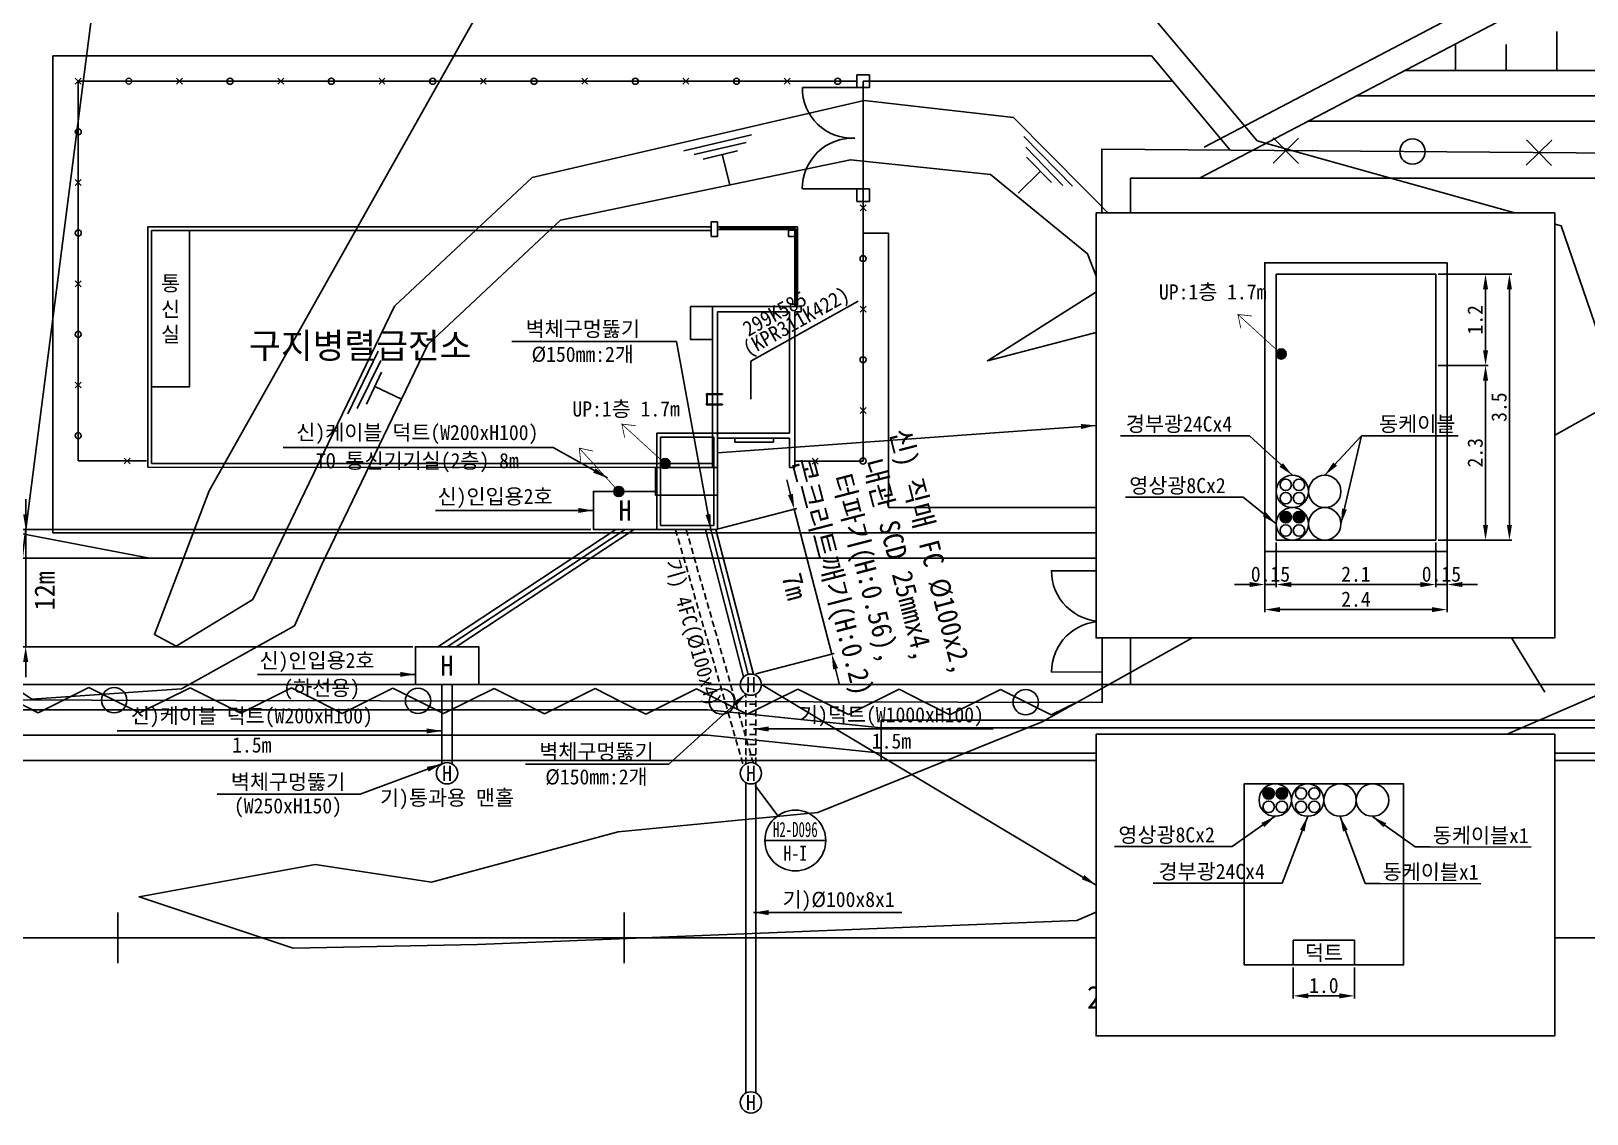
# Model space of a CAD drawing. Extents: x 57251 to 57712, y 491329 to 491527.
# Drawn here: x 57554.3 to 57615.8, y 491407.5 to 491450.3 of the extents above; entities that cross this region are included whole.
import ezdxf
from ezdxf.enums import TextEntityAlignment as Align

# ---------------------------------------------------------------- set-up
doc = ezdxf.new("R2010")
doc.units = 0
doc.header["$MEASUREMENT"] = 0
doc.linetypes.add('HIDDEN', pattern=[0.375, 0.25, -0.125])
doc.layers.get('0').update_dxf_attribs({"linetype": 'CONTINUOUS', "lineweight": 0})
doc.layers.get('DEFPOINTS').update_dxf_attribs({"linetype": 'CONTINUOUS'})
for name, color, linetype in [('TT-LINE', 7, 'CONTINUOUS'), ('TT-MANH', 4, 'CONTINUOUS'), ('TX-LINE', 2, 'CONTINUOUS'), ('TZ-BASE', 253, 'CONTINUOUS'), ('TZ-DIMS', 1, 'CONTINUOUS'), ('TZ-LEAL', 1, 'CONTINUOUS'), ('TZ-LEAT', 3, 'CONTINUOUS'), ('TZ-LINE', 7, 'CONTINUOUS'), ('TZ-TEX2', 3, 'CONTINUOUS'), ('TZ-TEXT', 6, 'CONTINUOUS')]:
    doc.layers.add(name, color=color, linetype=linetype)
doc.styles.add('ENG', font='GulimChe.ttf')
doc.styles.add('GR', font='GulimChe.ttf')
doc.styles.get("Standard").update_dxf_attribs({"font": 'GulimChe.ttf'})
doc.linetypes.add('ZIGZAG', pattern='A,0.00254,-5.08,[131,ltypeshp.shx,S=5.08,R=0,X=-5.08,Y=0],-10.16,[131,ltypeshp.shx,S=5.08,R=180,X=5.08,Y=0],-5.08', length=20.32254)
doc.dimstyles.new('D200', dxfattribs={"dimscale": 0.2, "dimtxt": 3, "dimasz": 3, "dimexe": 0.5, "dimexo": 0.5, "dimgap": 0.5, "dimtad": 1, "dimdec": 0, "dimzin": 1, "dimdsep": 46, "dimlunit": 6, "dimtxsty": 'Standard', "dimcen": 1, "dimclrd": 1, "dimclre": 1, "dimclrt": 3, "dimadec": 0, "dimazin": 0, "dimtfac": 1, "dimtdec": 0, "dimtix": 1, "dimtmove": 2, "dimatfit": 3, "dimfxl": 0, "dimtvp": 2, "dimlwd": -1, "dimlwe": -1, "dimarcsym": 0})
doc.dimstyles.new('NDIM', dxfattribs={"dimscale": 0.2, "dimtxt": 3, "dimasz": 1.5, "dimexe": 4, "dimexo": 2, "dimgap": 1, "dimtad": 1, "dimdec": 0, "dimdsep": 46, "dimlunit": 6, "dimtxsty": 'Standard', "dimblk1": '_RXDOT', "dimblk2": '_RXDOT', "dimsah": 1, "dimcen": 3, "dimdle": 3, "dimclrd": 256, "dimclre": 256, "dimclrt": 256, "dimadec": 0, "dimazin": 0, "dimtfac": 1, "dimtdec": 4, "dimtix": 1, "dimtmove": 2, "dimatfit": 3, "dimfxl": 0, "dimtolj": 1, "dimtzin": 0, "dimarcsym": 0})
doc.dimstyles.new('지시선200', dxfattribs={"dimscale": 0.2, "dimtxt": 3, "dimasz": 3, "dimexe": 0.5, "dimexo": 0.5, "dimgap": 0.5, "dimtad": 1, "dimdec": 0, "dimzin": 1, "dimdsep": 46, "dimlunit": 6, "dimtxsty": 'Standard', "dimcen": 1, "dimclrd": 6, "dimclre": 6, "dimclrt": 3, "dimadec": 0, "dimazin": 0, "dimtfac": 1, "dimtdec": 0, "dimtix": 1, "dimtmove": 2, "dimatfit": 3, "dimfxl": 0, "dimtvp": 2, "dimlwd": -1, "dimlwe": -1, "dimarcsym": 0})

# ---------------------------------------------------------------- blocks, each defined once
blk = doc.blocks.new('_RXDOT')
blk.add_line((-1, 0), (2, 0))
at = {"const_width": 0.5}
blk.add_lwpolyline([(-0.25, 0, 1), (0.25, 0, 1)], format="xyb", close=True, dxfattribs=at)
blk = doc.blocks.new('*D9')
at = {"layer": 'DEFPOINTS', "color": 0}
for p in [(57603.044, 491430.201), (57603.494, 491430.201), (57603.044, 491428.445)]:
    blk.add_point(p, dxfattribs=at)
at = {"layer": 'TZ-LINE', "color": 1}
for p, q in [((57603.044, 491430.101), (57603.044, 491428.345)), ((57603.494, 491430.101), (57603.494, 491428.345)), ((57602.444, 491428.445), (57601.844, 491428.445)), ((57603.494, 491428.445), (57603.044, 491428.445)), ((57604.094, 491428.445), (57604.694, 491428.445))]:
    blk.add_line(p, q, dxfattribs=at)
for points in [[(57602.444, 491428.545), (57602.444, 491428.345), (57603.044, 491428.445)], [(57604.094, 491428.545), (57604.094, 491428.345), (57603.494, 491428.445)]]:
    blk.add_solid(points, dxfattribs=at)
at = {"layer": 'TZ-LINE', "color": 3, "insert": (57603.269, 491428.853), "char_height": 0.6, "attachment_point": 5}
blk.add_mtext('0.15', dxfattribs=at)
blk = doc.blocks.new('*D10')
at = {"layer": 'DEFPOINTS', "color": 0}
for p in [(57603.494, 491430.201), (57609.794, 491430.201), (57609.794, 491428.445)]:
    blk.add_point(p, dxfattribs=at)
at = {"layer": 'TZ-LINE', "color": 1}
for p, q in [((57603.494, 491430.101), (57603.494, 491428.345)), ((57609.794, 491430.101), (57609.794, 491428.345)), ((57604.094, 491428.445), (57609.194, 491428.445))]:
    blk.add_line(p, q, dxfattribs=at)
for points in [[(57604.094, 491428.545), (57604.094, 491428.345), (57603.494, 491428.445)], [(57609.194, 491428.545), (57609.194, 491428.345), (57609.794, 491428.445)]]:
    blk.add_solid(points, dxfattribs=at)
at = {"layer": 'TZ-LINE', "color": 3, "insert": (57606.644, 491428.853), "char_height": 0.6, "attachment_point": 5}
blk.add_mtext('2.1', dxfattribs=at)
blk = doc.blocks.new('*D11')
at = {"layer": 'DEFPOINTS', "color": 0}
for p in [(57609.794, 491430.201), (57610.244, 491430.201), (57610.244, 491428.445)]:
    blk.add_point(p, dxfattribs=at)
at = {"layer": 'TZ-LINE', "color": 1}
for p, q in [((57609.794, 491430.101), (57609.794, 491428.345)), ((57610.244, 491430.101), (57610.244, 491428.345)), ((57609.194, 491428.445), (57608.594, 491428.445)), ((57609.794, 491428.445), (57610.244, 491428.445)), ((57610.844, 491428.445), (57611.444, 491428.445))]:
    blk.add_line(p, q, dxfattribs=at)
for points in [[(57609.194, 491428.545), (57609.194, 491428.345), (57609.794, 491428.445)], [(57610.844, 491428.545), (57610.844, 491428.345), (57610.244, 491428.445)]]:
    blk.add_solid(points, dxfattribs=at)
at = {"layer": 'TZ-LINE', "color": 3, "insert": (57610.019, 491428.853), "char_height": 0.6, "attachment_point": 5}
blk.add_mtext('0.15', dxfattribs=at)
blk = doc.blocks.new('*D12')
at = {"layer": 'DEFPOINTS', "color": 0}
for p in [(57603.044, 491430.201), (57610.244, 491430.201), (57610.244, 491427.455)]:
    blk.add_point(p, dxfattribs=at)
at = {"layer": 'TZ-LINE', "color": 1}
for p, q in [((57603.044, 491430.101), (57603.044, 491427.355)), ((57610.244, 491430.101), (57610.244, 491427.355)), ((57603.644, 491427.455), (57609.644, 491427.455))]:
    blk.add_line(p, q, dxfattribs=at)
for points in [[(57603.644, 491427.555), (57603.644, 491427.355), (57603.044, 491427.455)], [(57609.644, 491427.555), (57609.644, 491427.355), (57610.244, 491427.455)]]:
    blk.add_solid(points, dxfattribs=at)
at = {"layer": 'TZ-LINE', "color": 3, "insert": (57606.644, 491427.863), "char_height": 0.6, "attachment_point": 5}
blk.add_mtext('2.4', dxfattribs=at)
blk = doc.blocks.new('*D13')
at = {"layer": 'DEFPOINTS', "color": 0}
for p in [(57609.794, 491437.1), (57611.763, 491437.1), (57609.794, 491430.201)]:
    blk.add_point(p, dxfattribs=at)
at = {"layer": 'TZ-LINE', "color": 1}
for p, q in [((57609.894, 491437.1), (57611.863, 491437.1)), ((57611.763, 491430.801), (57611.763, 491436.5)), ((57609.894, 491430.201), (57611.863, 491430.201))]:
    blk.add_line(p, q, dxfattribs=at)
for points in [[(57611.663, 491436.5), (57611.863, 491436.5), (57611.763, 491437.1)], [(57611.663, 491430.801), (57611.863, 491430.801), (57611.763, 491430.201)]]:
    blk.add_solid(points, dxfattribs=at)
at = {"layer": 'TZ-LINE', "color": 3, "insert": (57611.356, 491433.65), "char_height": 0.6, "attachment_point": 5, "rotation": 90}
blk.add_mtext('2.3', dxfattribs=at)
blk = doc.blocks.new('*D14')
at = {"layer": 'DEFPOINTS', "color": 0}
for p in [(57609.794, 491440.701), (57611.763, 491440.701), (57609.794, 491437.1)]:
    blk.add_point(p, dxfattribs=at)
at = {"layer": 'TZ-LINE', "color": 1}
for p, q in [((57609.894, 491440.701), (57611.863, 491440.701)), ((57611.763, 491437.7), (57611.763, 491440.101)), ((57609.894, 491437.1), (57611.863, 491437.1))]:
    blk.add_line(p, q, dxfattribs=at)
for points in [[(57611.663, 491440.101), (57611.863, 491440.101), (57611.763, 491440.701)], [(57611.663, 491437.7), (57611.863, 491437.7), (57611.763, 491437.1)]]:
    blk.add_solid(points, dxfattribs=at)
at = {"layer": 'TZ-LINE', "color": 3, "insert": (57611.355, 491438.9), "char_height": 0.6, "attachment_point": 5, "rotation": 90}
blk.add_mtext('1.2', dxfattribs=at)
blk = doc.blocks.new('*D15')
at = {"layer": 'DEFPOINTS', "color": 0}
for p in [(57609.794, 491440.701), (57609.794, 491430.201), (57612.706, 491430.201)]:
    blk.add_point(p, dxfattribs=at)
at = {"layer": 'TZ-LINE', "color": 1}
for p, q in [((57609.894, 491440.701), (57612.806, 491440.701)), ((57612.706, 491440.101), (57612.706, 491430.801)), ((57609.894, 491430.201), (57612.806, 491430.201))]:
    blk.add_line(p, q, dxfattribs=at)
for points in [[(57612.606, 491440.101), (57612.806, 491440.101), (57612.706, 491440.701)], [(57612.606, 491430.801), (57612.806, 491430.801), (57612.706, 491430.201)]]:
    blk.add_solid(points, dxfattribs=at)
at = {"layer": 'TZ-LINE', "color": 3, "insert": (57612.299, 491435.451), "char_height": 0.6, "attachment_point": 5, "rotation": 90}
blk.add_mtext('3.5', dxfattribs=at)
blk = doc.blocks.new('*D16')
at = {"layer": 'DEFPOINTS', "color": 0, "ltscale": 2}
for p in [(57581.369, 491430.621), (57585.941, 491425.698), (57582.848, 491424.898)]:
    blk.add_point(p, dxfattribs=at)
at = {"layer": 'TZ-TEXT', "color": 1, "ltscale": 2}
for p, q in [((57584.311, 491432.002), (57584.161, 491432.583)), ((57581.465, 491430.646), (57584.558, 491431.446)), ((57584.461, 491431.421), (57585.941, 491425.698)), ((57582.945, 491424.923), (57586.038, 491425.723)), ((57586.091, 491425.117), (57586.241, 491424.536))]:
    blk.add_line(p, q, dxfattribs=at)
for points in [[(57584.408, 491432.027), (57584.214, 491431.977), (57584.461, 491431.421)], [(57586.188, 491425.142), (57585.994, 491425.092), (57585.941, 491425.698)]]:
    blk.add_solid(points, dxfattribs=at)
at = {"layer": 'TZ-TEXT', "color": 3, "ltscale": 2, "insert": (57587.826, 491429.238), "char_height": 0.8, "attachment_point": 5, "rotation": 284.49658}
blk.add_mtext('{\\C6;신) 직매 FC Ø100x2,\\P내관 SCD 25mmx4,\\P터파기(H:0.56),\\P콘크리트깨기(H:0.2)}', dxfattribs=at)
blk = doc.blocks.new('*D17')
at = {"layer": 'DEFPOINTS', "color": 0}
for p in [(57604.166, 491413.424), (57606.591, 491413.424), (57606.591, 491412.2)]:
    blk.add_point(p, dxfattribs=at)
at = {"layer": 'TZ-LINE', "color": 1}
for p, q in [((57604.166, 491413.324), (57604.166, 491412.1)), ((57606.591, 491413.324), (57606.591, 491412.1)), ((57604.766, 491412.2), (57605.991, 491412.2))]:
    blk.add_line(p, q, dxfattribs=at)
for points in [[(57604.766, 491412.3), (57604.766, 491412.1), (57604.166, 491412.2)], [(57605.991, 491412.3), (57605.991, 491412.1), (57606.591, 491412.2)]]:
    blk.add_solid(points, dxfattribs=at)
at = {"layer": 'TZ-LINE', "color": 3, "insert": (57605.378, 491412.608), "char_height": 0.6, "attachment_point": 5}
blk.add_mtext('1.0', dxfattribs=at)
blk = doc.blocks.new('*D18')
at = {"layer": 'DEFPOINTS', "color": 0, "ltscale": 2}
for p in [(57554.105, 491430.621), (57576.529, 491430.621), (57569.497, 491425.991)]:
    blk.add_point(p, dxfattribs=at)
at = {"layer": 'TZ-TEXT', "color": 1, "ltscale": 2}
for p, q in [((57554.105, 491431.221), (57554.105, 491431.821)), ((57576.429, 491430.621), (57554.005, 491430.621)), ((57554.105, 491425.991), (57554.105, 491430.621)), ((57569.397, 491425.991), (57554.005, 491425.991)), ((57554.105, 491425.391), (57554.105, 491424.791))]:
    blk.add_line(p, q, dxfattribs=at)
for points in [[(57554.005, 491431.221), (57554.205, 491431.221), (57554.105, 491430.621)], [(57554.005, 491425.391), (57554.205, 491425.391), (57554.105, 491425.991)]]:
    blk.add_solid(points, dxfattribs=at)
at = {"layer": 'TZ-TEXT', "color": 3, "ltscale": 2, "insert": (57551.394, 491428.306), "char_height": 0.8, "attachment_point": 5, "rotation": 90}
blk.add_mtext('{\\C6;신) 직매 FC Ø100x2,\\P내관 SCD 25mmx4,\\P터파기(H:0.56),\\P콘크리트깨기(H:0.2)}', dxfattribs=at)

msp = doc.modelspace()

# ---------------------------------------------------------------- hatches: boundary and pattern name
at = {"layer": 'TZ-LINE'}
h = msp.add_hatch(color=256, dxfattribs=at)
h.dxf.hatch_style = 1
h.paths.add_polyline_path([(57579.161, 491433.221, 1), (57579.561, 491433.221, 1)])
h = msp.add_hatch(color=256, dxfattribs=at)
h.dxf.hatch_style = 1
h.paths.add_polyline_path([(57577.329, 491432.121, 1), (57577.729, 491432.121, 1)])

# ---------------------------------------------------------------- linework, layer by layer
at = {"layer": 'TT-LINE', "linetype": 'HIDDEN'}
for points in [[(57579.773, 491430.621), (57582.453, 491421.29)], [(57580.189, 491430.621), (57582.837, 491421.401)], [(57582.547, 491421.36), (57582.547, 491424.121)], [(57582.947, 491421.36), (57582.947, 491424.121)], [(57582.947, 491423.721), (57582.547, 491423.721)], [(57582.947, 491423.321), (57582.547, 491423.321)], [(57582.947, 491422.921), (57582.547, 491422.921)], [(57582.947, 491422.521), (57582.547, 491422.521)], [(57582.947, 491422.121), (57582.547, 491422.121)], [(57582.947, 491421.721), (57582.547, 491421.721)]]:
    msp.add_lwpolyline(points, dxfattribs=at)
at = {"layer": 'TT-MANH'}
for centre in [(57582.747, 491424.491), (57570.747, 491420.991), (57582.747, 491420.991), (57582.748, 491407.991)]:
    msp.add_circle(centre, 0.42, dxfattribs=at)
at = {"layer": 'TZ-BASE'}
for p, q in [((57556.428, 491448.69), (57565.037, 491515.68)), ((57614.582, 491450.283), (57614.582, 491448.751)), ((57555.179, 491449.324), (57598.564, 491449.324)), ((57555.179, 491430.491), (57555.179, 491449.324)), ((57601.68, 491445.598), (57598.564, 491449.324)), ((57610.582, 491449.751), (57610.582, 491448.751)), ((57612.582, 491449.767), (57612.582, 491448.751)), ((57543.46, 491347.77), (57556.428, 491448.69)), ((57556.296, 491448.208), (57556.065, 491448.44)), ((57556.296, 491448.44), (57556.065, 491448.208)), ((57556.179, 491433.324), (57556.18, 491448.324)), ((57556.18, 491448.324), (57586.93, 491448.32)), ((57560.296, 491448.439), (57560.065, 491448.208)), ((57560.296, 491448.208), (57560.065, 491448.439)), ((57564.296, 491448.208), (57564.065, 491448.439)), ((57564.296, 491448.439), (57564.065, 491448.208)), ((57568.296, 491448.207), (57568.065, 491448.438)), ((57568.296, 491448.438), (57568.065, 491448.207)), ((57572.296, 491448.207), (57572.065, 491448.438)), ((57572.296, 491448.438), (57572.065, 491448.207)), ((57576.296, 491448.206), (57576.065, 491448.437)), ((57576.296, 491448.437), (57576.065, 491448.206)), ((57580.296, 491448.206), (57580.065, 491448.437)), ((57580.296, 491448.437), (57580.065, 491448.206)), ((57584.296, 491448.205), (57584.065, 491448.437)), ((57584.296, 491448.437), (57584.065, 491448.205)), ((57586.93, 491448.07), (57586.93, 491448.57)), ((57586.93, 491448.57), (57587.43, 491448.57)), ((57587.18, 491448.324), (57587.18, 491442.324)), ((57587.18, 491448.319), (57599.405, 491448.319)), ((57587.43, 491448.57), (57587.43, 491448.07)), ((57587.18, 491448.07), (57584.78, 491448.071)), ((57587.43, 491448.07), (57586.93, 491448.07)), ((57606.677, 491447.751), (57617.747, 491447.751)), ((57604.773, 491446.751), (57617.747, 491446.751)), ((57604.381, 491446.077), (57603.373, 491445.085)), ((57604.373, 491445.077), (57603.381, 491446.085)), ((57614.38, 491446), (57613.373, 491445.008)), ((57614.373, 491445), (57613.38, 491446.008)), ((57556.296, 491444.208), (57556.064, 491444.44)), ((57556.296, 491444.44), (57556.064, 491444.208)), ((57597.747, 491444.491), (57597.747, 491424.491)), ((57597.747, 491444.491), (57617.747, 491444.491)), ((57587.18, 491444.07), (57584.78, 491444.071)), ((57586.93, 491444.07), (57587.43, 491444.07)), ((57586.93, 491443.57), (57586.93, 491444.07)), ((57587.43, 491444.07), (57587.43, 491443.57)), ((57587.43, 491443.57), (57586.93, 491443.57)), ((57587.296, 491443.205), (57587.064, 491443.436)), ((57587.296, 491443.436), (57587.064, 491443.205)), ((57587.18, 491443.57), (57587.179, 491433.32)), ((57558.93, 491442.574, 0), (57558.929, 491433.074, 0)), ((57558.93, 491442.574), (57581.18, 491442.571)), ((57584.485, 491442.571), (57581.53, 491442.571)), ((57609.44, 491443.124), (57609.439, 491437.1)), ((57610.04, 491443.124), (57610.039, 491437.1)), ((57559.08, 491442.424, 0), (57559.079, 491433.224, 0)), ((57559.08, 491442.424), (57581.18, 491442.421)), ((57584.485, 491442.531), (57581.53, 491442.531)), ((57584.485, 491442.511), (57581.53, 491442.511)), ((57584.485, 491442.471), (57581.53, 491442.471)), ((57584.485, 491442.471), (57584.484, 491439.471)), ((57584.525, 491442.471), (57584.524, 491439.471)), ((57584.545, 491442.471), (57584.544, 491439.471)), ((57584.585, 491442.471), (57584.584, 491439.471)), ((57587.18, 491442.319), (57588.179, 491442.319)), ((57588.179, 491431.491), (57588.179, 491442.319)), ((57556.295, 491440.208), (57556.064, 491440.44)), ((57556.295, 491440.44), (57556.064, 491440.208)), ((57610.04, 491440.55), (57610.039, 491437.1)), ((57581.229, 491439.421), (57584.729, 491439.421)), ((57581.229, 491434.221), (57581.229, 491439.421)), ((57581.229, 491439.421), (57584.479, 491439.421)), ((57581.429, 491434.421), (57581.429, 491439.221)), ((57581.429, 491439.221), (57584.279, 491439.221)), ((57584.279, 491439.221), (57584.279, 491434.421)), ((57584.479, 491439.221), (57584.479, 491433.071)), ((57584.729, 491439.221), (57584.479, 491439.221)), ((57584.729, 491439.421), (57584.729, 491439.221)), ((57587.295, 491439.436), (57587.064, 491439.205)), ((57587.295, 491439.205), (57587.064, 491439.436)), ((57581.229, 491438.321), (57581.229, 491433.071)), ((57609.439, 491437.55), (57596.384, 491437.552)), ((57609.439, 491437.1), (57596.384, 491437.102)), ((57610.039, 491437.1), (57609.439, 491437.1)), ((57556.295, 491436.44), (57556.063, 491436.208)), ((57556.295, 491436.208), (57556.063, 491436.44)), ((57581.002, 491435.936), (57581.002, 491435.581)), ((57581.002, 491435.936), (57581.002, 491435.581)), ((57581.024, 491435.936), (57581.024, 491435.581)), ((57581.024, 491435.936), (57581.024, 491435.581)), ((57581.035, 491435.97), (57581.229, 491435.97)), ((57581.035, 491435.97), (57581.627, 491435.97)), ((57581.035, 491435.948), (57581.229, 491435.948)), ((57581.035, 491435.948), (57581.627, 491435.948)), ((57581.627, 491435.948), (57581.627, 491435.97)), ((57581.627, 491435.97), (57581.627, 491435.948)), ((57581.035, 491435.57), (57581.229, 491435.57)), ((57581.035, 491435.57), (57581.627, 491435.57)), ((57581.035, 491435.548), (57581.229, 491435.548)), ((57581.035, 491435.548), (57581.627, 491435.548)), ((57581.627, 491435.548), (57581.627, 491435.57)), ((57581.627, 491435.57), (57581.627, 491435.548)), ((57587.295, 491435.205), (57587.063, 491435.436)), ((57587.295, 491435.436), (57587.063, 491435.205)), ((57584.279, 491434.421), (57581.429, 491434.421)), ((57581.429, 491434.221), (57581.429, 491433.071)), ((57584.279, 491434.221), (57581.429, 491434.221)), ((57582.119, 491434.221), (57582.119, 491434.071)), ((57582.119, 491434.071), (57583.639, 491434.071)), ((57583.639, 491434.221), (57583.639, 491434.071)), ((57584.279, 491434.221), (57584.279, 491433.071)), ((57558.228, 491433.208), (57557.996, 491433.44)), ((57558.228, 491433.44), (57557.996, 491433.208)), ((57585.402, 491433.436), (57585.171, 491433.205)), ((57585.402, 491433.205), (57585.171, 491433.436)), ((57556.179, 491433.324), (57558.879, 491433.324)), ((57581.229, 491433.071), (57558.929, 491433.074)), ((57581.229, 491433.221), (57559.079, 491433.224)), ((57581.429, 491433.071), (57581.229, 491433.071)), ((57584.479, 491433.071), (57584.279, 491433.071)), ((57587.179, 491433.32), (57584.479, 491433.321)), ((57596.617, 491431.491), (57588.179, 491431.491)), ((57596.618, 491430.491), (57555.179, 491430.491)), ((57529.009, 491429.491), (57597.747, 491429.491)), ((57556.604, 491424.38), (57554.602, 491423.384)), ((57557.603, 491423.877), (57556.604, 491424.38)), ((57560.604, 491424.371), (57558.602, 491423.375)), ((57561.603, 491423.868), (57560.604, 491424.371)), ((57564.604, 491424.361), (57562.602, 491423.366)), ((57565.603, 491423.859), (57564.604, 491424.361)), ((57568.604, 491424.352), (57566.602, 491423.357)), ((57569.603, 491423.85), (57568.604, 491424.352)), ((57572.604, 491424.343), (57570.602, 491423.348)), ((57573.603, 491423.841), (57572.604, 491424.343)), ((57576.604, 491424.334), (57574.602, 491423.339)), ((57577.603, 491423.832), (57576.604, 491424.334)), ((57580.604, 491424.325), (57578.602, 491423.33)), ((57581.603, 491423.823), (57580.604, 491424.325)), ((57584.604, 491424.316), (57582.602, 491423.321)), ((57585.603, 491423.814), (57584.604, 491424.316)), ((57588.604, 491424.307), (57586.602, 491423.312)), ((57589.603, 491423.805), (57588.604, 491424.307)), ((57592.604, 491424.298), (57590.602, 491423.302)), ((57593.603, 491423.796), (57592.604, 491424.298)), ((57597.747, 491424.491), (57617.747, 491424.491)), ((57554.602, 491423.384), (57553.603, 491423.886)), ((57558.602, 491423.375), (57557.603, 491423.877)), ((57562.602, 491423.366), (57561.603, 491423.868)), ((57566.602, 491423.357), (57565.603, 491423.859)), ((57570.602, 491423.348), (57569.603, 491423.85)), ((57574.602, 491423.339), (57573.603, 491423.841)), ((57578.602, 491423.33), (57577.603, 491423.832)), ((57582.602, 491423.321), (57581.603, 491423.823)), ((57586.602, 491423.312), (57585.603, 491423.814)), ((57590.602, 491423.302), (57589.603, 491423.805)), ((57593.603, 491423.796), (57594.602, 491423.293)), ((57594.602, 491423.293), (57595.603, 491423.791)), ((57587.887, 491422.791), (57581.043, 491423.491)), ((57587.888, 491423.091), (57587.888, 491421.491)), ((57587.888, 491421.791), (57581.044, 491422.491)), ((57557.747, 491415.491), (57557.747, 491413.491)), ((57577.747, 491415.491), (57577.747, 491413.491)), ((57597.747, 491415.491), (57597.747, 491413.491)), ((57701.838, 491414.491), (57477.747, 491414.491))]:
    msp.add_line(p, q, dxfattribs=at)
for points in [[(57558.991, 491429.491), (57517.834, 491437.372), (57498.642, 491437.06, 0.19163), (57477.967, 491474.699, 0.001271), (57477.747, 491474.63)], [(57619.441, 491428.351), (57619.441, 491428.351), (57623.007, 491448.659, 0.569791), (57615.303, 491453.408), (57600.654, 491445.718)], [(57617.747, 491424.491), (57622.007, 491448.751, 0.564033), (57615.767, 491452.523), (57600.467, 491444.491), (57600.467, 491444.491)], [(57608.582, 491448.751), (57617.747, 491448.751, -0.287922), (57621.584, 491446.342)]]:
    msp.add_lwpolyline(points, format="xyb", dxfattribs=at)
for points in [[(57576.626, 491459.297), (57561.351, 491432.14), (57559.193, 491426.473), (57560.054, 491426.006), (57563.079, 491427.86), (57568.671, 491439.434), (57574.103, 491444.516), (57587.217, 491447.559), (57593.12, 491446.885)], [(57623.557, 491427.274), (57595.62, 491415.178), (57571.947, 491414.234), (57564.669, 491414.079), (57558.587, 491416.11), (57565.539, 491417.393), (57570.137, 491416.693), (57577.504, 491418.685), (57585.398, 491419.438), (57594.258, 491423.017), (57617.098, 491435.797), (57614.744, 491442.612), (57602.745, 491445.97), (57593.776, 491456.636)], [(57593.12, 491446.885), (57597.342, 491442.629), (57598.343, 491438.908), (57592.091, 491437.281), (57596.583, 491440.129), (57596.037, 491441.511), (57592.207, 491444.641), (57586.681, 491445.219), (57575.224, 491442.831), (57569.987, 491437.921), (57565.79, 491429.208), (57564.726, 491426.813), (57560.258, 491424.332), (57554.354, 491423.915), (57545.581, 491429.808), (57526.695, 491437.657), (57522.227, 491440.12), (57514.045, 491442.093), (57506.805, 491442.603), (57499.339, 491441.907), (57490.496, 491440.083), (57483.434, 491437.088), (57474.603, 491433.521), (57462.215, 491428.077)], [(57580.099, 491445.575), (57582.776, 491446.211)], [(57582.561, 491445.901), (57580.502, 491445.424)], [(57593.526, 491446.145), (57595.448, 491444.178)], [(57595.072, 491444.202), (57593.604, 491445.722)], [(57582.221, 491445.575), (57580.859, 491445.241)], [(57581.617, 491445.427), (57581.912, 491444.225)], [(57594.617, 491444.326), (57593.63, 491445.322)], [(57594.18, 491444.767), (57593.301, 491443.896)], [(57581.229, 491438.121), (57580.364, 491438.121), (57580.364, 491439.421), (57581.229, 491439.421)], [(57566.823, 491435.184), (57568.024, 491437.66)], [(57568.128, 491437.297), (57567.195, 491435.401)], [(57568.165, 491436.827), (57567.563, 491435.562)], [(57567.898, 491436.267), (57568.949, 491435.767)], [(57612.782, 491432.779), (57606.131, 491429.053)], [(57612.411, 491432.002), (57607.347, 491429.182)], [(57612.195, 491431.246), (57608.571, 491429.249)], [(57610.398, 491430.25), (57614.108, 491424.193)], [(57597.747, 491424.491), (57511.886, 491424.491)], [(57581.043, 491423.491), (57511.886, 491423.491)], [(57643.523, 491423.091), (57587.888, 491423.091)], [(57581.044, 491422.491), (57511.886, 491422.491)], [(57643.523, 491422.791), (57587.887, 491422.791)], [(57643.523, 491421.791), (57587.883, 491421.791)], [(57643.523, 491421.491), (57477.747, 491421.491)]]:
    msp.add_lwpolyline(points, dxfattribs=at)
at = {"layer": 'TZ-BASE', "flags": 128}
msp.add_lwpolyline([(57598.188, 491405.143), (57598.089, 491400.914), (57616.461, 491387.116), (57637.568, 491379.346), (57686.041, 491387.298, 0.321065), (57695.538, 491404.631), (57695.668, 491414.491), (57695.798, 491424.376, 0.41735), (57681.369, 491439.086), (57670.238, 491435.297), (57651.068, 491430.042), (57643.59, 491428.854), (57637.242, 491430.09), (57618.683, 491427.353), (57618.746, 491445.466), (57596.606, 491445.637), (57596.619, 491428.991)], format="xyb", dxfattribs=at)
at = {"layer": 'TZ-BASE'}
for points in [[(57581.43, 491442.771), (57581.18, 491442.771), (57581.18, 491442.195), (57581.43, 491442.195)], [(57581.43, 491442.471), (57581.53, 491442.471), (57581.53, 491442.571), (57581.43, 491442.571)], [(57584.585, 491442.571), (57584.585, 491442.471), (57584.485, 491442.471), (57584.485, 491442.571)], [(57584.48, 491442.446), (57584.23, 491442.446), (57584.23, 491442.194), (57584.48, 491442.194)], [(57584.584, 491439.421), (57584.584, 491439.471), (57584.484, 491439.471), (57584.484, 491439.421)]]:
    msp.add_lwpolyline(points, close=True, dxfattribs=at)
at = {"layer": 'TZ-BASE', "elevation": 0}
msp.add_lwpolyline([(57559.08, 491442.424), (57560.578, 491442.424), (57560.577, 491436.255), (57559.079, 491436.255)], close=True, dxfattribs=at)
at = {"layer": 'TZ-BASE', "linetype": 'ByBlock'}
msp.add_lwpolyline([(57578.976, 491433.071), (57578.976, 491431.975), (57581.428, 491431.974), (57581.429, 491433.071)], close=True, dxfattribs=at)
at = {"layer": 'TZ-BASE'}
msp.add_lwpolyline([(57596.622, 491424.991), (57596.619, 491428.991), (57594.619, 491428.989, 0.414214), (57596.62, 491426.991, 0.414214), (57594.622, 491424.989)], format="xyb", close=True, dxfattribs=at)
at = {"layer": 'TZ-BASE', "flags": 128}
msp.add_lwpolyline([(57596.622, 491424.991), (57596.623, 491423.789), (57511.079, 491423.983), (57461.681, 491423.918)], dxfattribs=at)
at = {"layer": 'TZ-BASE'}
for centre, radius in [((57558.18, 491448.324), 0.12), ((57562.18, 491448.323), 0.12), ((57566.18, 491448.323), 0.12), ((57570.18, 491448.322), 0.12), ((57574.18, 491448.322), 0.12), ((57578.18, 491448.322), 0.12), ((57578.18, 491448.322), 0.12), ((57582.18, 491448.321), 0.12), ((57586.18, 491448.321), 0.12), ((57556.18, 491446.324), 0.12), ((57608.877, 491445.543), 0.5), ((57556.18, 491442.324), 0.12), ((57587.18, 491441.32), 0.12), ((57556.179, 491438.324), 0.12), ((57587.179, 491437.32), 0.12), ((57581.013, 491435.959), 0.025), ((57581.013, 491435.959), 0.025), ((57581.013, 491435.559), 0.025), ((57581.013, 491435.559), 0.025), ((57556.179, 491434.324), 0.12), ((57587.179, 491433.32), 0.12), ((57557.603, 491423.877), 0.5), ((57569.603, 491423.85), 0.5), ((57581.603, 491423.823), 0.5), ((57593.603, 491423.796), 0.5), ((57597.747, 491414.491), 1)]:
    msp.add_circle(centre, radius, dxfattribs=at)
for centre, start_param, end_param in [((57586.76, 491448.048), 0.561241, 2.187356), ((57586.759, 491444.093), -1.04234, 0.583775)]:
    msp.add_ellipse(centre, major_axis=(-1.664, 1.073), ratio=1, start_param=start_param, end_param=end_param, dxfattribs=at)
at = {"layer": 'TZ-LEAL'}
for p, q in [((57582.921, 491420.508), (57583.808, 491419.312)), ((57585.703, 491418.334), (57583.303, 491418.334))]:
    msp.add_line(p, q, dxfattribs=at)
at = {"layer": 'TZ-LEAL', "flags": 128}
msp.add_lwpolyline([(57582.747, 491435.766), (57582.748, 491437.269), (57586.984, 491439.639)], dxfattribs=at)
at = {"layer": 'TZ-LEAL'}
for points in [[(57564.278, 491433.853), (57574.937, 491433.853)], [(57573.851, 491421.356), (57579.505, 491421.356)], [(57561.669, 491420.16), (57567.322, 491420.16)]]:
    msp.add_lwpolyline(points, dxfattribs=at)
msp.add_circle((57584.503, 491418.334), 1.2, dxfattribs=at)
at = {"layer": 'TZ-LINE', "const_width": 0.03}
for points in [[(57578.202, 491434.719), (57577.652, 491434.781), (57577.764, 491434.24)], [(57579.361, 491433.221), (57577.652, 491434.781)], [(57576.03, 491433.281), (57575.969, 491433.831), (57576.51, 491433.719)], [(57577.529, 491432.121), (57575.969, 491433.831)]]:
    msp.add_lwpolyline(points, dxfattribs=at)
at = {"layer": 'TZ-LINE'}
for points in [[(57579.029, 491430.621), (57581.429, 491430.621), (57581.429, 491434.421), (57579.029, 491434.421)], [(57579.179, 491430.771), (57581.279, 491430.771), (57581.279, 491434.271), (57579.179, 491434.271)]]:
    msp.add_lwpolyline(points, close=True, dxfattribs=at)
at = {"layer": 'TZ-LINE', "ltscale": 2}
for points in [[(57579.029, 491430.621), (57579.029, 491432.121), (57576.529, 491432.121), (57576.529, 491430.621)], [(57571.997, 491424.491), (57571.997, 491425.991), (57569.497, 491425.991), (57569.497, 491424.491)]]:
    msp.add_lwpolyline(points, close=True, dxfattribs=at)
at = {"layer": 'TZ-LINE'}
for points in [[(57570.384, 491425.991), (57577.415, 491430.621)], [(57571.111, 491425.991), (57578.142, 491430.621)], [(57582.461, 491424.798), (57580.956, 491430.621)], [(57582.848, 491424.898), (57581.369, 491430.621)], [(57570.547, 491421.36), (57570.547, 491424.491)], [(57570.947, 491421.36), (57570.947, 491424.491)], [(57582.548, 491408.36), (57582.547, 491420.621)], [(57582.948, 491408.36), (57582.947, 491420.621)]]:
    msp.add_lwpolyline(points, dxfattribs=at)
at = {"layer": 'TZ-LINE', "linetype": 'ZIGZAG', "ltscale": 0.039}
for points in [[(57570.747, 491425.991), (57577.779, 491430.621)], [(57582.642, 491424.897), (57581.162, 491430.621)]]:
    msp.add_lwpolyline(points, dxfattribs=at)
at = {"layer": 'TZ-LINE'}
for centre in [(57579.361, 491433.221), (57577.529, 491432.121)]:
    msp.add_circle(centre, 0.2, dxfattribs=at)

# ---------------------------------------------------------------- texts
at = {"layer": 'TT-MANH', "linetype": 'ByBlock', "style": 'GR'}
for p in [(57582.749, 491424.491), (57570.749, 491420.991), (57582.749, 491420.991), (57582.748, 491407.991)]:
    msp.add_text('H', height=0.6, rotation=359.99313, dxfattribs=at).set_placement(p, align=Align.MIDDLE)
at = {"layer": 'TZ-BASE', "style": 'GR'}
for s, p in [('통', (57559.828, 491440.339)), ('신', (57559.828, 491439.339)), ('실', (57559.828, 491438.339))]:
    msp.add_text(s, height=0.6, rotation=359.99313, dxfattribs=at).set_placement(p, align=Align.MIDDLE)
at = {"layer": 'TZ-BASE'}
msp.add_text('구지병렬급전소', height=1, rotation=359.99313, dxfattribs=at).set_placement((57567.32, 491437.378), align=Align.CENTER)
at = {"layer": 'TZ-BASE', "style": 'ENG'}
msp.add_text('299K600', height=0.9, rotation=359.99313, dxfattribs=at).set_placement((57598.056, 491411.694), align=Align.CENTER)
at = {"layer": 'TZ-LEAT', "style": 'GR'}
for s, p in [('(KPR311K422)', (57582.646, 491437.441)), ('299K585', (57582.646, 491438.221))]:
    msp.add_text(s, height=0.6, rotation=29.23184, dxfattribs=at).set_placement(p)
for s, p in [('벽체구멍뚫기', (57576.107, 491438.546)), ('Ø150mm:2개', (57576.107, 491437.546)), ('벽체구멍뚫기', (57576.649, 491421.856)), ('Ø150mm:2개', (57576.649, 491420.856)), ('벽체구멍뚫기', (57564.467, 491420.66)), ('(W250xH150)', (57564.466, 491419.66))]:
    msp.add_text(s, height=0.6, rotation=359.99313, dxfattribs=at).set_placement(p, align=Align.MIDDLE)
at = {"layer": 'TZ-LEAT'}
for s, rotation, p in [('기)덕트(W1000xH100)', 359.95505, (57588.3, 491423.261)), ('1.5m', 359.95505, (57588.3, 491422.261)), ('기)통과용 맨홀', 0.04495, (57570.747, 491419.991)), ('기)Ø100x8x1', 0.04495, (57586.212, 491415.968))]:
    msp.add_text(s, height=0.6, rotation=rotation, dxfattribs=at).set_placement(p, align=Align.MIDDLE)
at = {"layer": 'TZ-LEAT', "style": 'GR'}
for s, width, p in [('H2-D096', 0.65, (57584.503, 491418.766)), ('H-I', 0.8, (57584.503, 491417.834))]:
    msp.add_text(s, height=0.6, rotation=359.99313, dxfattribs=dict(at, width=width)).set_placement(p, align=Align.MIDDLE)
at = {"layer": 'TZ-TEX2'}
for p in [(57577.779, 491431.371), (57570.747, 491425.241)]:
    msp.add_text('H', height=0.8, dxfattribs=at).set_placement(p, align=Align.MIDDLE)
at = {"layer": 'TZ-TEX2', "style": 'GR'}
msp.add_text('기) 4FC(Ø100x4)', height=0.6, rotation=286.02583, dxfattribs=at).set_placement((57580.423, 491426.548), align=Align.MIDDLE)
at = {"layer": 'TZ-TEXT'}
for s, rotation, p in [('UP:1층 1.7m', 0.05182, (57577.822, 491435.39)), ('신)케이블 덕트(W200xH100)', 359.94818, (57569.575, 491434.41)), ('TO 통신기기실(2층) 8m', 0.05182, (57569.575, 491433.295)), ('신)케이블 덕트(W200xH100)', 359.94818, (57563.037, 491423.221)), ('1.5m', 0.05182, (57563.037, 491422.106))]:
    msp.add_text(s, height=0.6, rotation=rotation, dxfattribs=at).set_placement(p, align=Align.MIDDLE)
for p in [(57570.374, 491431.922), (57563.342, 491425.445)]:
    msp.add_text('신)인입용2호', height=0.6, rotation=0.05182, dxfattribs=at).set_placement(p, align=Align.MIDDLE_LEFT)
msp.add_text('(하선용)', height=0.6, rotation=359.94818, dxfattribs=at).set_placement((57565.794, 491424.362), align=Align.MIDDLE_CENTER)
at = {"layer": 'TZ-TEXT', "ltscale": 2, "char_height": 0.8, "attachment_point": 5}
for s, insert, rotation in [('12m', (57554.853, 491428.197), 90), ('7m', (57584.47, 491428.37), 284.49658)]:
    msp.add_mtext(s, dxfattribs=dict(at, insert=insert, rotation=rotation))

# ---------------------------------------------------------------- dimensions: what is measured, and where the dimension line sits
at = {"layer": 'TZ-TEXT', "ltscale": 2}
dim = msp.add_aligned_dim(p1=(57581.369, 491430.621), p2=(57582.848, 491424.898), distance=3.194, text='{\\C6;신) 직매 FC Ø100x2,\\P내관 SCD 25mmx4,\\P터파기(H:0.56),\\P콘크리트깨기(H:0.2)}', dimstyle='D200', override={"dimtxt": 4}, dxfattribs=at)
dim.commit()
dim.dimension.update_dxf_attribs({"geometry": '*D16', "text_midpoint": (57587.826, 491429.238)})
dim = msp.add_linear_dim(base=(57554.105, 491430.621), p1=(57569.497, 491425.991), p2=(57576.529, 491430.621), angle=90, text='{\\C6;신) 직매 FC Ø100x2,\\P내관 SCD 25mmx4,\\P터파기(H:0.56),\\P콘크리트깨기(H:0.2)}', dimstyle='D200', override={"dimtxt": 4}, dxfattribs=at)
dim.commit()
dim.dimension.update_dxf_attribs({"geometry": '*D18', "text_midpoint": (57551.394, 491428.306)})

# ---------------------------------------------------------------- leaders
at = {"layer": 'TZ-DIMS'}
for points in [[(57577.086, 491432.655, 0.155), (57574.937, 491433.853, 0.155)], [(57570.547, 491422.663), (57557.723, 491422.663)]]:
    msp.add_leader(points, dimstyle='D200', override={"dimdec": 1}, dxfattribs=at)
at = {"layer": 'TZ-LEAL'}
for points, override in [([(57581.162, 491430.621), (57579.811, 491438.046), (57573.309, 491438.047)], {"dimscale": 0.2, "dimtxt": 3, "dimasz": 3, "dimexe": 2, "dimexo": 3, "dimgap": 1, "dimtad": 0, "dimdec": 0, "dimzin": 8, "dimcen": 1, "dimclrd": 0, "dimclre": 0, "dimclrt": 0, "dimaunit": 1, "dimtdec": 0, "dimtvp": 2}), ([(57582.547, 491424.121), (57579.505, 491421.356)], {"dimscale": 0.2, "dimtxt": 3, "dimasz": 3, "dimexe": 2, "dimexo": 3, "dimgap": 1, "dimtad": 0, "dimdec": 0, "dimzin": 8, "dimcen": 1, "dimclrd": 0, "dimclre": 0, "dimclrt": 0, "dimaunit": 1, "dimtdec": 0, "dimtvp": 2}), ([(57582.846, 491422.741), (57592.314, 491422.74)], {"dimasz": 3, "dimexe": 2, "dimexo": 3, "dimcen": 1, "dimclrd": 0, "dimclre": 0, "dimclrt": 0, "dimaunit": 1, "dimtvp": 2}), ([(57570.547, 491421.36), (57567.322, 491420.16)], {"dimscale": 0.2, "dimtxt": 3, "dimasz": 3, "dimexe": 2, "dimexo": 3, "dimgap": 1, "dimtad": 0, "dimdec": 0, "dimzin": 8, "dimcen": 1, "dimclrd": 0, "dimclre": 0, "dimclrt": 0, "dimaunit": 1, "dimtdec": 0, "dimtvp": 2}), ([(57582.847, 491415.49), (57588.703, 491415.489)], {"dimasz": 3, "dimexe": 2, "dimexo": 3, "dimcen": 1, "dimclrd": 0, "dimclre": 0, "dimclrt": 0, "dimaunit": 1, "dimtvp": 2})]:
    msp.add_leader(points, dimstyle='NDIM', override=override, dxfattribs=at)
for points in [[(57576.529, 491431.371), (57570.288, 491431.371)], [(57569.497, 491424.895), (57563.257, 491424.895)]]:
    msp.add_leader(points, dimstyle='D200', dxfattribs=at)

# ---------------------------------------------------------------- next in the draw order: wipeouts: each hides what was drawn before it
for points in [[(57596.384, 491443.124), (57596.384, 491426.335), (57614.497, 491426.335), (57614.497, 491443.124)], [(57596.384, 491422.535), (57596.384, 491410.621), (57614.497, 491410.621), (57614.497, 491422.535)]]:
    msp.add_wipeout(points).dxf.layer = 'TX-LINE'

# ---------------------------------------------------------------- next in the draw order: hatches: boundary and pattern name
at = {"layer": 'TZ-LINE'}
h = msp.add_hatch(color=256, dxfattribs=at)
h.dxf.hatch_style = 1
h.paths.add_polyline_path([(57603.494, 491437.551, 1), (57603.894, 491437.551, 1)])
h = msp.add_hatch(color=256, dxfattribs=at)
h.dxf.hatch_style = 1
h.paths.add_polyline_path([(57603.647, 491431.104, -1), (57604.097, 491431.104, -1)])
h = msp.add_hatch(color=256, dxfattribs=at)
h.dxf.hatch_style = 1
h.paths.add_polyline_path([(57604.62, 491431.104, 1), (57604.17, 491431.104, 1)])
h = msp.add_hatch(color=256, dxfattribs=at)
h.dxf.hatch_style = 1
h.paths.add_polyline_path([(57602.972, 491420.195, -1), (57603.421, 491420.195, -1)])
h = msp.add_hatch(color=256, dxfattribs=at)
h.dxf.hatch_style = 1
h.paths.add_polyline_path([(57603.944, 491420.195, 1), (57603.495, 491420.195, 1)])

# ---------------------------------------------------------------- next in the draw order: linework, layer by layer
for points in [[(57603.044, 491429.751), (57610.244, 491429.751), (57610.244, 491441.151), (57603.044, 491441.151)], [(57603.494, 491430.201), (57609.794, 491430.201), (57609.794, 491440.701), (57603.494, 491440.701)], [(57602.228, 491413.424), (57608.528, 491413.424), (57608.528, 491420.572), (57602.228, 491420.572)], [(57604.166, 491413.424), (57606.591, 491413.424), (57606.591, 491414.395), (57604.166, 491414.395)]]:
    msp.add_lwpolyline(points, close=True, dxfattribs=at)
at = {"layer": 'TZ-LINE', "const_width": 0.03}
for points in [[(57602.534, 491439.049), (57601.984, 491439.111), (57602.096, 491438.569)], [(57603.694, 491437.551), (57601.984, 491439.111)]]:
    msp.add_lwpolyline(points, dxfattribs=at)
at = {"layer": 'TZ-LINE'}
msp.add_circle((57603.694, 491437.551), 0.2, dxfattribs=at)
at = {"layer": 'TZ-LINE', "ltscale": 2}
for centre, radius in [((57604.134, 491432.121), 0.64), ((57605.414, 491432.121), 0.64), ((57603.872, 491432.384), 0.225), ((57604.395, 491432.384), 0.225), ((57603.872, 491431.857), 0.225), ((57604.395, 491431.857), 0.225), ((57604.134, 491430.841), 0.64), ((57603.872, 491431.104), 0.225), ((57604.395, 491431.104), 0.225), ((57605.414, 491430.841), 0.64), ((57603.872, 491430.577), 0.225), ((57604.395, 491430.577), 0.225), ((57603.458, 491419.932), 0.64), ((57604.738, 491419.932), 0.64), ((57606.018, 491419.932), 0.64), ((57607.298, 491419.932), 0.64), ((57603.197, 491420.195), 0.225), ((57603.197, 491419.668), 0.225), ((57603.72, 491420.195), 0.225), ((57603.72, 491419.668), 0.225), ((57604.477, 491420.195), 0.225), ((57604.477, 491419.668), 0.225), ((57605, 491420.195), 0.225), ((57605, 491419.668), 0.225)]:
    msp.add_circle(centre, radius, dxfattribs=at)
at = {"layer": 'TZ-TEXT'}
for points in [[(57596.384, 491443.124), (57614.497, 491443.124), (57614.497, 491426.335), (57596.384, 491426.335)], [(57596.384, 491422.535), (57614.497, 491422.535), (57614.497, 491410.621), (57596.384, 491410.621)]]:
    msp.add_lwpolyline(points, close=True, dxfattribs=at)

# ---------------------------------------------------------------- next in the draw order: texts
at = {"layer": 'TZ-DIMS', "char_height": 0.6}
for s, insert, attachment_point in [('경부광24Cx4', (57601.756, 491434.423), 9), ('동케이블', (57607.558, 491434.423), 7), ('영상광8Cx2', (57601.5, 491431.992), 9), ('영상광8Cx2', (57601.071, 491418.198), 9), ('경부광24Cx4', (57603.045, 491416.749), 9)]:
    msp.add_mtext(s, dxfattribs=dict(at, insert=insert, attachment_point=attachment_point))
at = {"layer": 'TZ-DIMS', "char_height": 0.6, "attachment_point": 7, "rotation": 359.77594}
for insert in [(57609.679, 491418.181), (57607.699, 491416.74)]:
    msp.add_mtext('동케이블x1', dxfattribs=dict(at, insert=insert))
at = {"layer": 'TZ-LEAT'}
msp.add_text('덕트', height=0.6, rotation=359.95505, dxfattribs=at).set_placement((57605.378, 491413.91), align=Align.MIDDLE)
at = {"layer": 'TZ-TEXT'}
msp.add_text('UP:1층 1.7m', height=0.6, rotation=0.05182, dxfattribs=at).set_placement((57600.986, 491440.011, 0), align=Align.MIDDLE)

# ---------------------------------------------------------------- next in the draw order: dimensions: what is measured, and where the dimension line sits
at = {"layer": 'TZ-LINE'}
for base, p1, p2, text, picture, middle in [((57611.763, 491440.701), (57609.794, 491437.1), (57609.794, 491440.701), '1.2', '*D14', (57611.355, 491438.9)), ((57612.706, 491430.201), (57609.794, 491440.701), (57609.794, 491430.201), '3.5', '*D15', (57612.299, 491435.451)), ((57611.763, 491437.1), (57609.794, 491430.201), (57609.794, 491437.1), '2.3', '*D13', (57611.356, 491433.65))]:
    dim = msp.add_linear_dim(base=base, p1=p1, p2=p2, angle=90, text=text, dimstyle='D200', dxfattribs=at)
    dim.commit()
    dim.dimension.update_dxf_attribs({"geometry": picture, "text_midpoint": middle})
for base, p1, p2, text, override, picture, middle in [((57603.044, 491428.445), (57603.494, 491430.201), (57603.044, 491430.201), '0.15', {"dimdec": 2}, '*D9', (57603.269, 491428.853)), ((57610.244, 491427.455), (57603.044, 491430.201), (57610.244, 491430.201), '2.4', {"dimdec": 1}, '*D12', (57606.644, 491427.863)), ((57609.794, 491428.445), (57603.494, 491430.201), (57609.794, 491430.201), '2.1', {"dimdec": 1}, '*D10', (57606.644, 491428.853)), ((57610.244, 491428.445), (57609.794, 491430.201), (57610.244, 491430.201), '0.15', {"dimdec": 2}, '*D11', (57610.019, 491428.853)), ((57606.591, 491412.2), (57604.166, 491413.424), (57606.591, 491413.424), '1.0', {"dimdec": 1}, '*D17', (57605.378, 491412.608))]:
    dim = msp.add_linear_dim(base=base, p1=p1, p2=p2, text=text, dimstyle='D200', override=override, dxfattribs=at)
    dim.commit()
    dim.dimension.update_dxf_attribs({"geometry": picture, "text_midpoint": middle})

# ---------------------------------------------------------------- next in the draw order: leaders
at = {"layer": 'TZ-DIMS', "annotation_type": 0, "has_hookline": 1}
for points, hookline_direction, text_width in [([(57604.134, 491432.761), (57602.446, 491434.323), (57601.856, 491434.323)], 1, 4.407), ([(57605.414, 491432.761), (57606.868, 491434.323), (57607.458, 491434.323)], 0, 3.119), ([(57603.494, 491430.841), (57602.191, 491431.892), (57601.6, 491431.892)], 1, 3.959), ([(57603.458, 491419.292), (57601.761, 491418.098), (57601.171, 491418.098)], 1, 3.959), ([(57604.738, 491419.292), (57603.735, 491416.649), (57603.145, 491416.649)], 1, 4.407)]:
    msp.add_leader(points, dimstyle='D200', dxfattribs=dict(at, hookline_direction=hookline_direction, text_width=text_width))
at = {"layer": 'TZ-DIMS'}
msp.add_leader([(57606.054, 491430.841), (57606.868, 491434.323), (57607.458, 491434.323)], dimstyle='D200', dxfattribs=at)
at = {"layer": 'TZ-DIMS', "annotation_type": 0, "has_hookline": 1, "hookline_direction": 0, "text_width": 3.884, "horizontal_direction": (0.999992, -0.003911, 0)}
for points in [[(57606.016, 491419.289), (57607.008, 491416.643), (57607.598, 491416.641)], [(57607.296, 491419.284), (57608.988, 491418.084), (57609.578, 491418.082)]]:
    msp.add_leader(points, dimstyle='D200', dxfattribs=at)
at = {"layer": 'TZ-TEXT'}
for points in [[(57596.384, 491434.73), (57581.429, 491433.646)], [(57596.384, 491416.578), (57583.167, 491424.491)]]:
    msp.add_leader(points, dimstyle='지시선200', dxfattribs=at)

doc.saveas('drawing.dxf')
